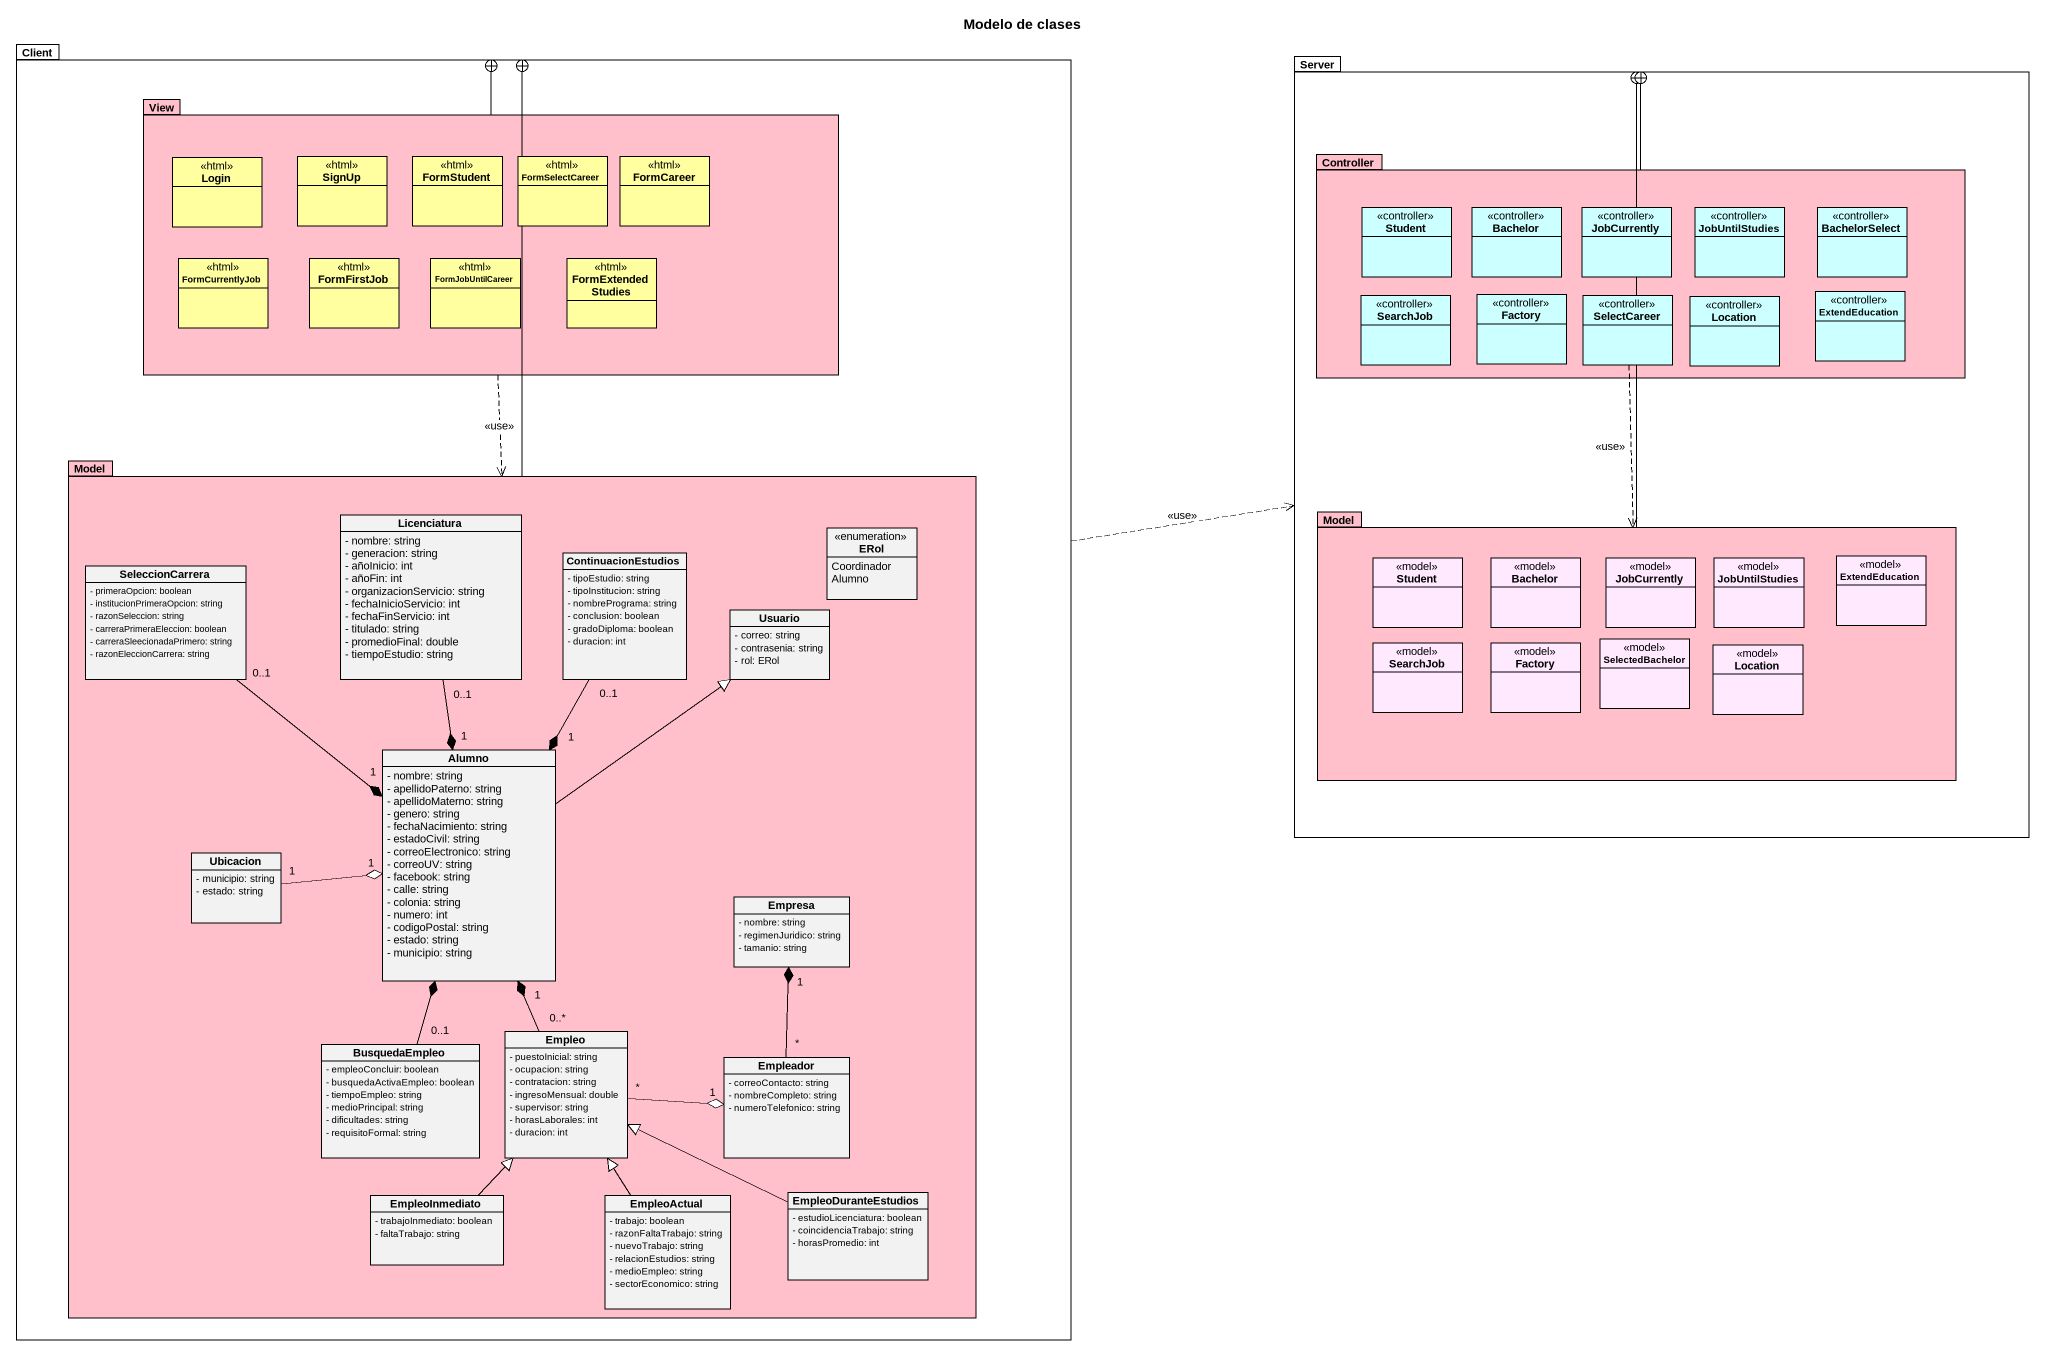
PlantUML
@startuml
title Modelo de clases
hide circle
hide empty members
skinparam classAttributeIconSize 0
package Client {
  package View #FFC0CB {
    class Login <<html>> #FFFFA0
    class SignUp <<html>> #FFFFA0
    class FormStudent <<html>> #FFFFA0
    class FormSelectCareer <<html>> #FFFFA0
    class FormCareer <<html>> #FFFFA0
    class FormCurrentlyJob <<html>> #FFFFA0
    class FormFirstJob <<html>> #FFFFA0
    class FormJobUntilCareer <<html>> #FFFFA0
    class FormExtendedStudies <<html>> #FFFFA0
  }
  package Model #FFC0CB {
    class Licenciatura {
      - nombre: string
      - generacion: string
      - añoInicio: int
      - añoFin: int
      - organizacionServicio: string
      - fechaInicioServicio: int
      - fechaFinServicio: int
      - titulado: string
      - promedioFinal: double
      - tiempoEstudio: string
    }
    class ContinuacionEstudios {
      - tipoEstudio: string
      - tipoInstitucion: string
      - nombrePrograma: string
      - conclusion: boolean
      - gradoDiploma: boolean
      - duracion: int
    }
    enum ERol {
      Coordinador
      Alumno
    }
    class SeleccionCarrera {
      - primeraOpcion: boolean
      - institucionPrimeraOpcion: string
      - razonSeleccion: string
      - carreraPrimeraEleccion: boolean
      - carreraSleecionadaPrimero: string
      - razonEleccionCarrera: string
    }
    class Usuario {
      - correo: string
      - contrasenia: string
      - rol: ERol
    }
    class Alumno {
      - nombre: string
      - apellidoPaterno: string
      - apellidoMaterno: string
      - genero: string
      - fechaNacimiento: string
      - estadoCivil: string
      - correoElectronico: string
      - correoUV: string
      - facebook: string
      - calle: string
      - colonia: string
      - numero: int
      - codigoPostal: string
      - estado: string
      - municipio: string
    }
    class Ubicacion {
      - municipio: string
      - estado: string
    }
    class Empresa {
      - nombre: string
      - regimenJuridico: string
      - tamanio: string
    }
    class BusquedaEmpleo {
      - empleoConcluir: boolean
      - busquedaActivaEmpleo: boolean
      - tiempoEmpleo: string
      - medioPrincipal: string
      - dificultades: string
      - requisitoFormal: string
    }
    class Empleo {
      - puestoInicial: string
      - ocupacion: string
      - contratacion: string
      - ingresoMensual: double
      - supervisor: string
      - horasLaborales: int
      - duracion: int
    }
    class Empleador {
      - correoContacto: string
      - nombreCompleto: string
      - numeroTelefonico: string
    }
    class EmpleoInmediato {
      - trabajoInmediato: boolean
      - faltaTrabajo: string
    }
    class EmpleoActual {
      - trabajo: boolean
      - razonFaltaTrabajo: string
      - nuevoTrabajo: string
      - relacionEstudios: string
      - medioEmpleo: string
      - sectorEconomico: string
    }
    class EmpleoDuranteEstudios {
      - estudioLicenciatura: boolean
      - coincidenciaTrabajo: string
      - horasPromedio: int
    }
  }
}
package Server {
  package Controller #FFC0CB {
    class Student <<controller>> #CCFFFF
    class Bachelor <<controller>> #CCFFFF
    class JobCurrently <<controller>> #CCFFFF
    class JobUntilStudies <<controller>> #CCFFFF
    class BachelorSelect <<controller>> #CCFFFF
    class SearchJob <<controller>> #CCFFFF
    class Factory <<controller>> #CCFFFF
    class SelectCareer <<controller>> #CCFFFF
    class Location <<controller>> #CCFFFF
    class ExtendEducation <<controller>> #CCFFFF
  }
  package "Model" as Model_2 #FFC0CB {
    class "Student" as Student_2 <<model>> #FFE9FF
    class "Bachelor" as Bachelor_2 <<model>> #FFE9FF
    class "JobCurrently" as JobCurrently_2 <<model>> #FFE9FF
    class "JobUntilStudies" as JobUntilStudies_2 <<model>> #FFE9FF
    class "ExtendEducation" as ExtendEducation_2 <<model>> #FFE9FF
    class "SearchJob" as SearchJob_2 <<model>> #FFE9FF
    class "Factory" as Factory_2 <<model>> #FFE9FF
    class SelectedBachelor <<model>> #FFE9FF
    class "Location" as Location_2 <<model>> #FFE9FF
  }
}
Client .right.> Server : <<use>>
View --+ Client
View ..> Model : <<use>>
Controller --+ Server
SelectCareer ..> Model_2 : <<use>>
Model -up-+ Client
Model_2 -up-+ Server
Licenciatura "0..1" --* "1" Alumno
ContinuacionEstudios "0..1" --* "1" Alumno
SeleccionCarrera "0..1" --* "1" Alumno
Alumno -up-|> Usuario
Ubicacion "1" -right-o "1" Alumno
BusquedaEmpleo "0..1" -up-* Alumno
Empleo "0..*" -up-* "1" Alumno
Empleo "*" -right-o "1" Empleador
Empleador "*" -up-* "1" Empresa
EmpleoInmediato -up-|> Empleo
EmpleoActual -up-|> Empleo
EmpleoDuranteEstudios -left-|> Empleo
@enduml
